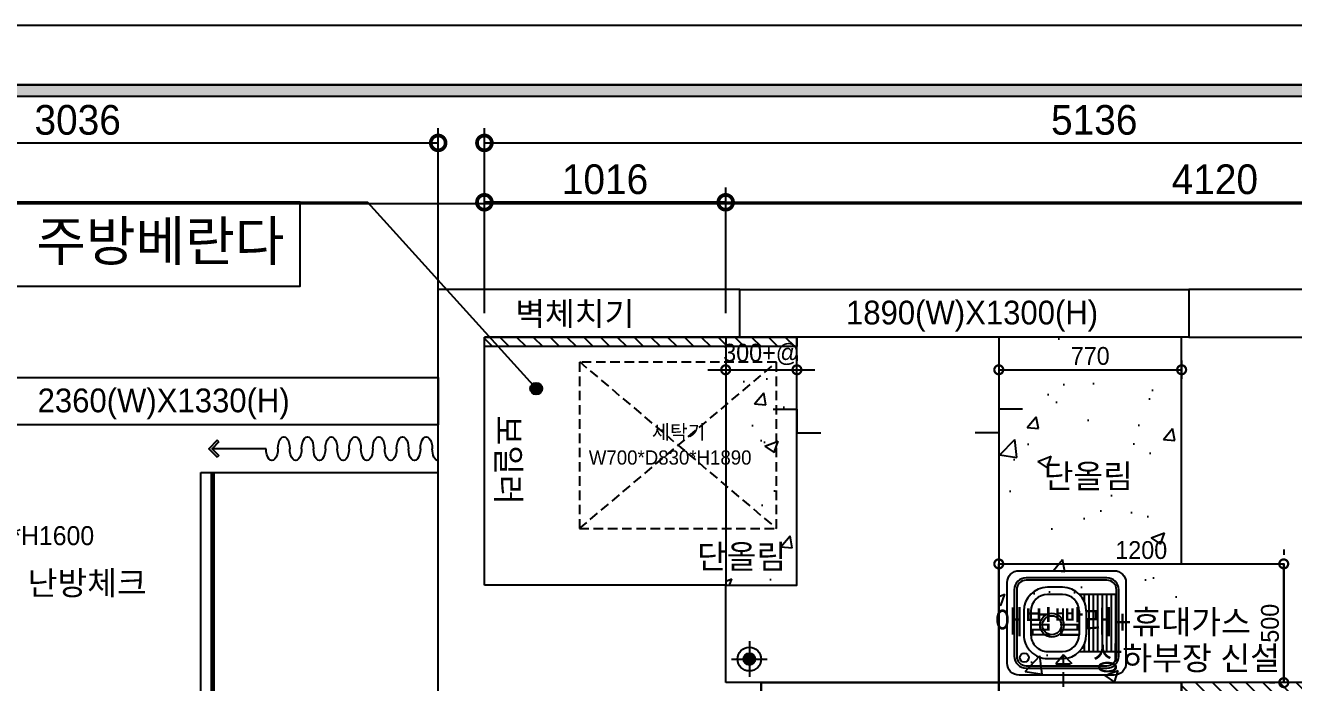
# Model space of a CAD drawing. Header units: inches. Extents: x -53835 to 52744, y -79586 to -50910.
# Drawn here: x -6278 to -937, y -54177 to -51410 of the extents above; entities that cross this region are included whole.
import ezdxf
from ezdxf.enums import TextEntityAlignment as Align

# ---------------------------------------------------------------- set-up
doc = ezdxf.new("R2010")
doc.units = ezdxf.units.IN
doc.header["$LTSCALE"] = 50
doc.header["$MEASUREMENT"] = 0
for name, pattern in [('DH-HID2', [1.2, 0.8, -0.4]), ('HID', [2.5, 1.5, -1]), ('HIDDEN2', [0.1875, 0.125, -0.0625])]:
    doc.linetypes.add(name, pattern=pattern)
for name, color, linetype in [('0-ELC TEXT', 7, 'Continuous'), ('01. F-소품', 3, 'Continuous'), ('03-TEXT', 3, 'Continuous'), ('03-WAL NEW', 3, 'Continuous'), ('06-FUR', 6, 'Continuous'), ('06-LIGHT', 4, 'Continuous'), ('07-DIM WAL', 5, 'Continuous'), ('3.기호.계단선', 30, 'Continuous'), ('CO-FURB-DN', 9, 'Continuous'), ('FORM(YOURNAME)-1', 1, 'Continuous'), ('FORM(YOURNAME)-11', 1, 'Continuous'), ('FU-FURM', 251, 'DH-HID2'), ('도면층2', 2, 'Continuous'), ('도면층4', 4, 'Continuous')]:
    doc.layers.add(name, color=color, linetype=linetype)
doc.styles.add('YOURNAME', font='HY울릉도M.TTF')
doc.styles.add('스타일1', font='HY울릉도M.TTF')
doc.styles.add('코레일둥고', font='Korail_Round_Gothic_Medium.ttf')
doc.dimstyles.new('30', dxfattribs={"dimscale": 30, "dimtxt": 2.5, "dimasz": 2.5, "dimexe": 1.25, "dimexo": 2, "dimtad": 1, "dimdec": 0, "dimtxsty": '스타일1', "dimblk": 'DOTSMALL', "dimcen": 2.5, "dimclrd": 1, "dimclre": 1, "dimclrt": 2, "dimadec": 0, "dimazin": 0, "dimtfac": 1, "dimtix": 1, "dimtmove": 0, "dimatfit": 3, "dimldrblk": 'DOTSMALL', "dimfxl": 1.25, "dimarcsym": 0})
doc.dimstyles.new('50', dxfattribs={"dimscale": 50, "dimtxt": 2.5, "dimasz": 2.5, "dimexe": 1.25, "dimexo": 2, "dimtad": 1, "dimtxsty": '스타일1', "dimblk": 'DOTSMALL', "dimcen": 2.5, "dimclrd": 1, "dimclre": 1, "dimclrt": 2, "dimadec": 0, "dimazin": 0, "dimtfac": 1, "dimtix": 1, "dimtmove": 0, "dimatfit": 3, "dimldrblk": 'DOTSMALL', "dimfxl": 1.25, "dimarcsym": 0})
pattern_1 = [(50, (0, 0), (573.808, -50.2017), [60, -660]), (355, (0, 0), (-111.001, 601.754), [48, -528]), (100.4514, (47.8, -4.2), (462.807, 551.552), [50.992, -560.9137]), (46.1842, (0, 160), (853.793, -132.415), [90, -990]), (96.6356, (71.15, 149), (747.73, 779.295), [76.488, -841.371]), (351.1842, (0, 160), (747.73, 779.295), [72, -792]), (21, (80, 120), (477.5256, -322.095), [60, -660]), (326, (80, 120), (194.652, 580.12), [48, -528]), (71.4514, (119.8, 93.16), (672.178, 258.025), [50.992, -560.9137]), (37.5, (0, 0), (9.7279, 266.3151), [0, -521.6, 0, -536, 0, -530]), (7.5, (0, 0), (210.4556, 315.5294), [0, -305.6, 0, -509.6, 0, -202]), (327.5, (-178.4, 0), (427.05795, -18.0439), [0, -200, 0, -624, 0, -828]), (317.5, (-258.4, 0), (466.549, 80.084), [0, -260, 0, -414.4, 0, -588])]

# ---------------------------------------------------------------- blocks, each defined once
blk = doc.blocks.new('FORM-ELEVATION')
at = {"layer": 'FORM(YOURNAME)-11'}
h = blk.add_hatch(color=256, dxfattribs=at)
h.dxf.hatch_style = 1
h.paths.add_polyline_path([(-10309, 35708), (71691, 35708), (71691, 35508), (-10309, 35508)])
h.paths.add_polyline_path([(-10309, -21492), (71691, -21492), (71691, -21692), (-10309, -21692)])
at = {"layer": 'Defpoints', "color": 158}
for points in [[(-10309, -21692), (71691, -21692), (71691, 35708), (-10309, 35708)], [(-8309, 33708), (61071, 33708), (61071, -19692), (-8309, -19692)]]:
    blk.add_lwpolyline(points, close=True, dxfattribs=at)
at = {"layer": 'FORM(YOURNAME)-11', "color": 250}
blk.add_lwpolyline([(-11309, -22692), (72691, -22692), (72691, 36708), (-11309, 36708)], close=True, dxfattribs=at)
at = {"layer": 'FORM(YOURNAME)-11'}
blk.add_lwpolyline([(-10309, 35708), (71691, 35708), (71691, 35508), (-10309, 35508)], close=True, dxfattribs=at)
at = {"layer": 'FORM(YOURNAME)-11', "color": 3, "style": 'YOURNAME'}
for tag, height, p in [('1', 450, (71041, -1219)), ('2', 450, (71041, -1863)), ('3', 450, (71041, -3150)), ('4', 450, (71041, -5081)), ('5', 515, (71041, -7398)), ('6', 515, (71041, -9650)), ('7', 515, (71041, -11903)), ('8', 515, (71041, -14155)), ('9', 515, (71041, -16408)), ('10', 515, (66791, -18596)), ('11', 515, (71041, -18660)), ('12', 515, (66791, -20848)), ('13', 515, (71041, -20848))]:
    blk.add_attdef(tag, text='', height=height, dxfattribs=at).set_placement(p, align=Align.MIDDLE_RIGHT)
blk = doc.blocks.new('vudauseh')
at = {"layer": '3.기호.계단선'}
h = blk.add_hatch(color=256, dxfattribs=at)
edge = h.paths.add_edge_path()
edge.add_arc((-47492.6, -55306.1), 25, -180, 180, ccw=False)
for p, q in [((-47492.6, -55231.1), (-47492.6, -55381.1)), ((-47567.6, -55306.1), (-47417.6, -55306.1))]:
    blk.add_line(p, q, dxfattribs=at)
for radius in [50, 25]:
    blk.add_circle((-47492.6, -55306.1), radius, dxfattribs=at)
at = {"layer": '도면층2'}
for p, q in [((-48803, -58885.2), (-48803, -53750.2)), ((-47532.2, -53750.2), (-48803, -53750.2)), ((-47532.2, -53950.2), (-47532.2, -53750.2)), ((-48608.2, -54995.2), (-48608.2, -53950.2)), ((-47532.2, -53950.2), (-48608.2, -53950.2)), ((-47592.2, -54995.2), (-48608.2, -54995.2)), ((-47592.2, -55405.2), (-47592.2, -54995.2)), ((-47442.2, -55405.2), (-47592.2, -55405.2)), ((-47442.2, -55605.2), (-47442.2, -55405.2)), ((-47442.2, -55605.2), (-47442.2, -55405.2)), ((-45672.2, -55405.2), (-46442.2, -55405.2)), ((-46442.2, -55605.2), (-46442.2, -55405.2)), ((-46442.2, -55605.2), (-46442.2, -55405.2)), ((-45672.2, -55605.2), (-45672.2, -55405.2)), ((-45672.2, -55605.2), (-45672.2, -55405.2))]:
    blk.add_line(p, q, dxfattribs=at)
at = {"layer": '도면층4'}
for p, q in [((-47442.2, -55405.2), (-46442.2, -55405.2)), ((-47442.2, -55605.2), (-47442.2, -55405.2)), ((-46442.2, -55405.2), (-46442.2, -55605.2)), ((-45672.2, -55605.2), (-45672.2, -55405.2))]:
    blk.add_line(p, q, dxfattribs=at)
for points in [[(-45642.2, -53950.2), (-47532.2, -53950.2), (-47532.2, -53750.2), (-45642.2, -53750.2)], [(-45642.2, -53950.2), (-43472.2, -53950.2), (-43472.2, -53750.2), (-45642.2, -53750.2)], [(-48803, -54320.2), (-51163, -54320.2), (-51163, -54120.2), (-48803, -54120.2)]]:
    blk.add_lwpolyline(points, close=True, dxfattribs=at)
at = {"layer": '0-ELC TEXT', "style": '코레일둥고'}
for s, p in [('1890(W)X1300(H)', (-47085.5, -53897)), ('2360(W)X1330(H)', (-50489.7, -54267))]:
    blk.add_text(s, height=100, dxfattribs=at).set_placement(p)
blk = doc.blocks.new('_DOTSMALL')
at = {"color": 0, "linetype": 'ByBlock', "const_width": 0.5}
blk.add_lwpolyline([(-0.0625, 0, 1), (0.0625, 0, 1)], format="xyb", close=True, dxfattribs=at)
blk = doc.blocks.new('*D159')
at = {"layer": '07-DIM WAL', "color": 1, "lineweight": -2, "transparency": 16777216}
for p, q in [((-7575.4, -52992), (-7575.4, -51842)), ((-4539.4, -52992), (-4539.4, -51842)), ((-7575.4, -51904.5), (-4539.4, -51904.5))]:
    blk.add_line(p, q, dxfattribs=at)
at = {"layer": 'Defpoints', "color": 0, "transparency": 16777216}
for p in [(-4539.4, -51904.5), (-7575.4, -53092), (-4539.4, -53092)]:
    blk.add_point(p, dxfattribs=at)
at = {"layer": '07-DIM WAL', "color": 1, "lineweight": -2, "transparency": 16777216, "xscale": 125, "yscale": 125, "zscale": 125, "rotation": 180}
blk.add_blockref('_DOTSMALL', (-7575.4, -51904.5), dxfattribs=at)
at = {"layer": '07-DIM WAL', "color": 1, "lineweight": -2, "transparency": 16777216, "xscale": 125, "yscale": 125, "zscale": 125}
blk.add_blockref('_DOTSMALL', (-4539.4, -51904.5), dxfattribs=at)
at = {"layer": '07-DIM WAL', "color": 2, "transparency": 16777216, "insert": (-6057.4, -51808.2), "char_height": 125, "attachment_point": 5, "style": '스타일1'}
blk.add_mtext('3036', dxfattribs=at)
blk = doc.blocks.new('*D160')
at = {"layer": '07-DIM WAL', "color": 1, "lineweight": -2, "transparency": 16777216}
for p, q in [((-4344.7, -52622), (-4344.7, -51842)), ((791.3, -52622), (791.3, -51842)), ((-4344.7, -51904.5), (791.3, -51904.5))]:
    blk.add_line(p, q, dxfattribs=at)
at = {"layer": 'Defpoints', "color": 0, "transparency": 16777216}
for p in [(791.3, -51904.5), (-4344.7, -52722), (791.3, -52722)]:
    blk.add_point(p, dxfattribs=at)
at = {"layer": '07-DIM WAL', "color": 1, "lineweight": -2, "transparency": 16777216, "xscale": 125, "yscale": 125, "zscale": 125, "rotation": 180}
blk.add_blockref('_DOTSMALL', (-4344.7, -51904.5), dxfattribs=at)
at = {"layer": '07-DIM WAL', "color": 1, "lineweight": -2, "transparency": 16777216, "xscale": 125, "yscale": 125, "zscale": 125}
blk.add_blockref('_DOTSMALL', (791.3, -51904.5), dxfattribs=at)
at = {"layer": '07-DIM WAL', "color": 2, "transparency": 16777216, "insert": (-1776.7, -51808.2), "char_height": 125, "attachment_point": 5, "style": '스타일1'}
blk.add_mtext('5136', dxfattribs=at)
blk = doc.blocks.new('*D150')
at = {"layer": '07-DIM WAL', "color": 1, "lineweight": -2, "transparency": 16777216}
for p, q in [((-4344.7, -52622), (-4344.7, -52092)), ((-3328.7, -52622), (-3328.7, -52092)), ((-3328.7, -52154.5), (-4344.7, -52154.5))]:
    blk.add_line(p, q, dxfattribs=at)
at = {"layer": 'Defpoints', "color": 0, "transparency": 16777216}
for p in [(-4344.7, -52154.5), (-4344.7, -52722), (-3328.7, -52722)]:
    blk.add_point(p, dxfattribs=at)
at = {"layer": '07-DIM WAL', "color": 1, "lineweight": -2, "transparency": 16777216, "xscale": 125, "yscale": 125, "zscale": 125, "rotation": 180}
blk.add_blockref('_DOTSMALL', (-4344.7, -52154.5), dxfattribs=at)
at = {"layer": '07-DIM WAL', "color": 1, "lineweight": -2, "transparency": 16777216, "xscale": 125, "yscale": 125, "zscale": 125}
blk.add_blockref('_DOTSMALL', (-3328.7, -52154.5), dxfattribs=at)
at = {"layer": '07-DIM WAL', "color": 2, "transparency": 16777216, "insert": (-3836.7, -52058.2), "char_height": 125, "attachment_point": 5, "style": '스타일1'}
blk.add_mtext('1016', dxfattribs=at)
blk = doc.blocks.new('*D151')
at = {"layer": '07-DIM WAL', "color": 1, "lineweight": -2, "transparency": 16777216}
for p, q in [((-3328.7, -52622), (-3328.7, -52092)), ((791.3, -52622), (791.3, -52092)), ((-3328.7, -52154.5), (791.3, -52154.5))]:
    blk.add_line(p, q, dxfattribs=at)
at = {"layer": 'Defpoints', "color": 0, "transparency": 16777216}
for p in [(791.3, -52154.5), (-3328.7, -52722), (791.3, -52722)]:
    blk.add_point(p, dxfattribs=at)
at = {"layer": '07-DIM WAL', "color": 1, "lineweight": -2, "transparency": 16777216, "xscale": 125, "yscale": 125, "zscale": 125, "rotation": 180}
blk.add_blockref('_DOTSMALL', (-3328.7, -52154.5), dxfattribs=at)
at = {"layer": '07-DIM WAL', "color": 1, "lineweight": -2, "transparency": 16777216, "xscale": 125, "yscale": 125, "zscale": 125}
blk.add_blockref('_DOTSMALL', (791.3, -52154.5), dxfattribs=at)
at = {"layer": '07-DIM WAL', "color": 2, "transparency": 16777216, "insert": (-1268.7, -52058.3), "char_height": 125, "attachment_point": 5, "style": '스타일1'}
blk.add_mtext('4120', dxfattribs=at)
blk = doc.blocks.new('FFSFDF')
at = {"layer": '01. F-소품'}
blk.add_hatch(color=8, dxfattribs=at).paths.add_polyline_path([(1567672.9, 1746751.1), (1567679.9, 1746744.1), (1567715.3, 1746779.4), (1567679.9, 1746814.8), (1567672.9, 1746807.7), (1567701.2, 1746779.4)])
at = {"layer": '01. F-소품', "color": 8}
for p, q in [((1567474.8, 1746779.4), (1567701.2, 1746779.4)), ((1567672.9, 1746807.7), (1567679.9, 1746814.8)), ((1567672.9, 1746751.1), (1567679.9, 1746744.1))]:
    blk.add_line(p, q, dxfattribs=at)
for points in [[(1567672.9, 1746807.7), (1567701.2, 1746779.4), (1567672.9, 1746751.1)], [(1567679.9, 1746814.8), (1567715.3, 1746779.4), (1567679.9, 1746744.1)]]:
    blk.add_lwpolyline(points, dxfattribs=at)
for centre, start_param, end_param in [((1566749.8, 1746779.4), 6.283185, 7.853982), ((1566799.8, 1746779.4), 1.570796, 4.712389), ((1566849.8, 1746779.4), 4.712389, 7.853982), ((1566899.8, 1746779.4), 1.570796, 4.712389), ((1566949.8, 1746779.4), 4.712389, 7.853982), ((1566999.8, 1746779.4), 1.570796, 4.712389), ((1567049.8, 1746779.4), 4.712389, 7.853982), ((1567099.8, 1746779.4), 1.570796, 4.712389), ((1567149.8, 1746779.4), 4.712389, 7.853982), ((1567199.8, 1746779.4), 1.570796, 4.712389), ((1567249.8, 1746779.4), 4.712389, 7.853982), ((1567299.8, 1746779.4), 1.570796, 4.712389), ((1567349.8, 1746779.4), 4.712389, 7.853982), ((1567399.8, 1746779.4), 1.570796, 4.712389), ((1567449.8, 1746779.4), 4.712389, 7.853982)]:
    blk.add_ellipse(centre, major_axis=(0, -50), ratio=0.5, start_param=start_param, end_param=end_param, dxfattribs=at)
blk = doc.blocks.new('FB-025')
at = {"layer": 'CO-FURB-DN', "color": 251}
for p, q in [((140, 470), (-140, 470)), ((140, 460), (-140, 460)), ((-120.7, 303.5), (-120.7, 460)), ((-120.7, 456), (120.7, 456)), ((-120.7, 437.3), (120.7, 437.3)), ((120.7, 303.5), (120.7, 460)), ((-190, 420), (-190, 80)), ((-180, 420), (-180, 80)), ((-120.7, 418.5), (120.7, 418.5)), ((-120.7, 399.8), (120.7, 399.8)), ((-120.7, 381), (120.7, 381)), ((180, 80), (180, 420)), ((190, 80), (190, 420)), ((-120.7, 362.3), (120.7, 362.3)), ((-120.7, 343.5), (120.7, 343.5)), ((-120.7, 324.8), (-89.3, 324.8)), ((-50, 332.8), (50, 332.8)), ((89.3, 324.8), (120.7, 324.8)), ((-120.7, 306), (-118.1, 306)), ((-50, 302.8), (50, 302.8)), ((118.1, 306), (120.7, 306)), ((-150, 232.8), (-150, 170)), ((-120, 232.8), (-120, 170)), ((120, 170), (120, 232.8)), ((150, 170), (150, 232.8)), ((-50, 100), (50, 100)), ((-50, 70), (50, 70)), ((-140, 40), (140, 40)), ((-140, 30), (140, 30))]:
    blk.add_line(p, q, dxfattribs=at)
at = {"layer": 'CO-FURB-DN'}
blk.add_lwpolyline([(-170, 500), (170, 500, -0.414214), (220, 450), (220, 50, -0.414214), (170, 0), (-170, 0, -0.414214), (-220, 50), (-220, 450, -0.414214)], format="xyb", close=True, dxfattribs=at)
at = {"layer": 'CO-FURB-DN', "color": 251}
for centre, radius in [((9.5, 188.3), 50), ((9.5, 188.3), 40), ((145.7, 72.1), 19)]:
    blk.add_circle(centre, radius, dxfattribs=at)
for centre, radius, start, end in [((-140, 420), 50, 90, 180), ((-140, 420), 40, 90, 180), ((140, 420), 50, 0, 90), ((140, 420), 40, 0, 90), ((-50, 232.8), 100, 90, 180), ((50, 232.8), 100, 0, 90), ((-50, 232.8), 70, 90, 180), ((50, 232.8), 70, 0, 90), ((-50, 170), 100, 180, 270), ((-50, 170), 70, 180, 270), ((50, 170), 100, 270, 0), ((50, 170), 100, 270, 0), ((50, 170), 70, 270, 0), ((-140, 80), 50, 180, 270), ((-140, 80), 40, 180, 270), ((140, 80), 40, 270, 0), ((140, 80), 50, 270, 0)]:
    blk.add_arc(centre, radius, start, end, dxfattribs=at)
blk = doc.blocks.new('*D307')
at = {"layer": '07-DIM WAL', "color": 1, "lineweight": -2, "transparency": 16777216}
for p, q in [((-3328.7, -52799.7), (-3328.7, -52822.2)), ((-3028.7, -52799.7), (-3028.7, -52822.2)), ((-3403.7, -52859.7), (-2953.7, -52859.7))]:
    blk.add_line(p, q, dxfattribs=at)
at = {"layer": 'Defpoints', "color": 0, "transparency": 16777216}
for p in [(-3328.7, -52859.7), (-3028.7, -52859.7), (-3028.7, -52859.7)]:
    blk.add_point(p, dxfattribs=at)
at = {"layer": '07-DIM WAL', "color": 1, "lineweight": -2, "transparency": 16777216, "xscale": 75, "yscale": 75, "zscale": 75}
blk.add_blockref('_DOTSMALL', (-3328.7, -52859.7), dxfattribs=at)
at = {"layer": '07-DIM WAL', "color": 1, "lineweight": -2, "transparency": 16777216, "xscale": 75, "yscale": 75, "zscale": 75, "rotation": 180}
blk.add_blockref('_DOTSMALL', (-3028.7, -52859.7), dxfattribs=at)
at = {"layer": '07-DIM WAL', "color": 2, "transparency": 16777216, "insert": (-3178.7, -52795.1), "char_height": 75, "attachment_point": 5, "style": '스타일1'}
blk.add_mtext('300+@', dxfattribs=at)
blk = doc.blocks.new('*D308')
at = {"layer": '07-DIM WAL', "color": 1, "lineweight": -2, "transparency": 16777216}
for p, q in [((-2178.7, -52821.3), (-2178.7, -52897.2)), ((-2178.7, -52859.7), (-1408.7, -52859.7)), ((-1408.7, -52821.3), (-1408.7, -52897.2))]:
    blk.add_line(p, q, dxfattribs=at)
at = {"layer": 'Defpoints', "color": 0, "transparency": 16777216}
for p in [(-2178.7, -52761.3), (-1408.7, -52761.3), (-1408.7, -52859.7)]:
    blk.add_point(p, dxfattribs=at)
at = {"layer": '07-DIM WAL', "color": 1, "lineweight": -2, "transparency": 16777216, "xscale": 75, "yscale": 75, "zscale": 75, "rotation": 180}
blk.add_blockref('_DOTSMALL', (-2178.7, -52859.7), dxfattribs=at)
at = {"layer": '07-DIM WAL', "color": 1, "lineweight": -2, "transparency": 16777216, "xscale": 75, "yscale": 75, "zscale": 75}
blk.add_blockref('_DOTSMALL', (-1408.7, -52859.7), dxfattribs=at)
at = {"layer": '07-DIM WAL', "color": 2, "transparency": 16777216, "insert": (-1793.7, -52801.9), "char_height": 75, "attachment_point": 5, "style": '스타일1'}
blk.add_mtext('770', dxfattribs=at)
blk = doc.blocks.new('*D309')
at = {"layer": '07-DIM WAL', "color": 1, "lineweight": -2, "transparency": 16777216}
for p, q in [((-2178.7, -53617), (-2178.7, -53639.5)), ((-978.7, -53617), (-978.7, -53639.5)), ((-2178.7, -53677), (-978.7, -53677))]:
    blk.add_line(p, q, dxfattribs=at)
at = {"layer": 'Defpoints', "color": 0, "transparency": 16777216}
for p in [(-2178.7, -53677), (-978.7, -53677), (-978.7, -53677)]:
    blk.add_point(p, dxfattribs=at)
at = {"layer": '07-DIM WAL', "color": 1, "lineweight": -2, "transparency": 16777216, "xscale": 75, "yscale": 75, "zscale": 75, "rotation": 180}
blk.add_blockref('_DOTSMALL', (-2178.7, -53677), dxfattribs=at)
at = {"layer": '07-DIM WAL', "color": 1, "lineweight": -2, "transparency": 16777216, "xscale": 75, "yscale": 75, "zscale": 75}
blk.add_blockref('_DOTSMALL', (-978.7, -53677), dxfattribs=at)
at = {"layer": '07-DIM WAL', "color": 2, "transparency": 16777216, "insert": (-1578.7, -53619.3), "char_height": 75, "attachment_point": 5, "style": '스타일1'}
blk.add_mtext('1200', dxfattribs=at)
blk = doc.blocks.new('*D310')
at = {"layer": '07-DIM WAL', "color": 1, "lineweight": -2, "transparency": 16777216}
for p, q in [((-1038.7, -53677), (-1016.2, -53677)), ((-978.7, -54177), (-978.7, -53677)), ((-1038.7, -54177), (-1016.2, -54177))]:
    blk.add_line(p, q, dxfattribs=at)
at = {"layer": 'Defpoints', "color": 0, "transparency": 16777216}
for p in [(-978.7, -53677), (-978.7, -53677), (-978.7, -54177)]:
    blk.add_point(p, dxfattribs=at)
at = {"layer": '07-DIM WAL', "color": 1, "lineweight": -2, "transparency": 16777216, "xscale": 75, "yscale": 75, "zscale": 75}
for p, rotation in [((-978.7, -53677), 90), ((-978.7, -54177), 270)]:
    blk.add_blockref('_DOTSMALL', p, dxfattribs=dict(at, rotation=rotation))
at = {"layer": '07-DIM WAL', "color": 2, "transparency": 16777216, "insert": (-1036.4, -53927), "char_height": 75, "attachment_point": 5, "rotation": 90, "style": '스타일1'}
blk.add_mtext('500', dxfattribs=at)

msp = doc.modelspace()

# ---------------------------------------------------------------- hatches: boundary and pattern name
at = {"layer": '0-ELC TEXT'}
h = msp.add_hatch(color=256, dxfattribs=at)
h.dxf.hatch_style = 1
edge = h.paths.add_edge_path()
edge.add_arc((-4126.516, -52939.031), 25, -270, 90, ccw=False)
h = msp.add_hatch(color=256, dxfattribs=at)
h.dxf.hatch_style = 1
edge = h.paths.add_edge_path()
edge.add_arc((-4126.516, -52939.031), 25, -270, 90, ccw=False)
at = {"layer": '03-WAL NEW'}
h = msp.add_hatch(dxfattribs=at)
h.set_pattern_fill('_USER', color=256, scale=50, angle=135, pattern_type=0)
h.set_pattern_definition([(135, (-79609.61, -20748.035), (-35.35534, -35.35534), [])])
h.paths.add_polyline_path([(-878.651, -54177.002), (-1408.651, -54177.002), (-1408.651, -54377.002), (-878.651, -54377.002)])
at = {"layer": '07-DIM WAL', "transparency": 33554687}
h = msp.add_hatch(dxfattribs=at)
h.set_pattern_fill('AR-CONC', color=8, scale=80, style=0)
h.set_pattern_definition(pattern_1)
h.paths.add_polyline_path([(-3328.651, -53767.002), (-3028.651, -53767.002), (-3028.651, -52722.002), (-3328.651, -52722.002)])
h = msp.add_hatch(dxfattribs=at)
h.set_pattern_fill('AR-CONC', color=8, scale=80)
h.set_pattern_definition(pattern_1)
h.paths.add_polyline_path([(-2178.651, -54177.002), (-1408.651, -54177.002), (-1408.651, -52722.002), (-2178.651, -52722.002)])
h = msp.add_hatch(dxfattribs=at)
h.set_pattern_fill('AR-CONC', color=8, scale=80, style=0)
h.set_pattern_definition(pattern_1)
h.paths.add_polyline_path([(-1112.897, -54036.431), (-1112.897, -53817.573), (-959.901, -53817.573), (-959.901, -54036.431)], flags=9)
at = {"layer": '3.기호.계단선'}
h = msp.add_hatch(dxfattribs=at)
h.set_pattern_fill('_USER', color=256, scale=50, angle=315, pattern_type=0)
h.set_pattern_definition([(315, (-4561.74, -131353.64), (35.35534, 35.35534), [])])
h.paths.add_polyline_path([(-4344.651, -52722.002), (-3028.651, -52722.002), (-3028.651, -52762.002), (-4344.651, -52762.002)])

# ---------------------------------------------------------------- linework, layer by layer
at = {"layer": '0-ELC TEXT'}
msp.add_lwpolyline([(-5120.212, -52154.502), (-6714.842, -52154.502), (-6714.842, -52508.261), (-5120.212, -52508.261)], close=True, dxfattribs=at)
msp.add_lwpolyline([(-5120.212, -52154.502), (-4836.309, -52154.502), (-4126.516, -52939.031)], dxfattribs=at)
msp.add_circle((-4126.516, -52939.031), 25, dxfattribs=at)
msp.add_circle((-4126.516, -52939.031), 25, dxfattribs=at)
at = {"layer": '03-WAL NEW'}
for points in [[(-3178.651, -54377.002), (-2178.651, -54377.002), (-2178.651, -54177.002), (-3178.651, -54177.002)], [(-878.651, -54177.002), (-1408.651, -54177.002), (-1408.651, -54377.002), (-878.651, -54377.002)]]:
    msp.add_lwpolyline(points, close=True, dxfattribs=at)
at = {"layer": '06-FUR'}
msp.add_lwpolyline([(-2178.651, -53677.002), (-978.651, -53677.002), (-978.651, -54177.002), (-2178.651, -54177.002)], close=True, dxfattribs=at)
at = {"layer": '06-LIGHT'}
msp.add_line((-5539.369, -57657.002), (-5539.369, -53292.002), dxfattribs=at)
msp.add_lwpolyline([(-5539.369, -53292.002), (-4539.369, -53292.002)], dxfattribs=at)
at = {"layer": '06-LIGHT', "color": 10, "linetype": 'HID', "const_width": 20}
msp.add_lwpolyline([(-5489.369, -57657.002), (-5489.369, -53292.002)], dxfattribs=at)
at = {"layer": '3.기호.계단선'}
for points in [[(-4344.651, -52722.002), (-3028.651, -52722.002), (-3028.651, -52762.002), (-4344.651, -52762.002), (-4344.651, -52722.002)], [(-3328.651, -53767.002), (-3028.651, -53767.002), (-3028.651, -52722.002), (-3328.651, -52722.002), (-3328.651, -53767.002)], [(-1408.651, -53677.002), (-1408.651, -52722.002), (-2178.651, -52722.002), (-2178.651, -54177.002), (-1408.651, -54177.002)], [(-3128.651, -53025.585), (-3028.651, -53025.585), (-3028.651, -53125.585), (-2928.651, -53125.585)], [(-2078.651, -53025.585), (-2178.651, -53025.585), (-2178.651, -53125.585), (-2278.651, -53125.585)]]:
    msp.add_lwpolyline(points, dxfattribs=at)
at = {"layer": '3.기호.계단선', "linetype": 'HIDDEN2', "ltscale": 10}
msp.add_lwpolyline([(-2843.651, -54288.766), (-1906.312, -54288.766), (-1906.312, -54059.439), (-1939.001, -54097.579), (-1869.431, -54097.226), (-1906.312, -54059.439)], dxfattribs=at)
at = {"layer": 'FU-FURM'}
for p, q in [((-3944.651, -52825.319), (-3114.651, -53528.319)), ((-3944.651, -53528.319), (-3114.651, -52828.319))]:
    msp.add_line(p, q, dxfattribs=at)
msp.add_lwpolyline([(-3944.651, -52828.319), (-3944.651, -53528.319), (-3114.651, -53528.319), (-3114.651, -52828.319)], close=True, dxfattribs=at)

# ---------------------------------------------------------------- block references
msp.add_blockref('vudauseh', (44263.598, 1228.239))
at = {"color": 0, "xscale": -1}
msp.add_blockref('FFSFDF', (1562210.394, -1799971.431), dxfattribs=at)
at = {"layer": 'CO-FURB-DN', "rotation": 270}
msp.add_blockref('FB-025', (-2143.317, -53925.638), dxfattribs=at)
at = {"layer": 'FORM(YOURNAME)-1', "xscale": 0.2500000000000001, "yscale": 0.2500000000000001, "zscale": 0.2500000000000001}
msp.add_blockref('FORM-ELEVATION', (-7464.457, -60586.552), dxfattribs=at)

# ---------------------------------------------------------------- texts
at = {"layer": '0-ELC TEXT', "style": '코레일둥고'}
msp.add_text('보일러', height=100, rotation=270, dxfattribs=at).set_placement((-4293.351, -53051.676))
for s, height, p in [('세탁기', 60, (-3639.147, -53152.109)), ('W700*D830*H1890', 60, (-3905.076, -53259.044)), ('애벌빨래+휴대가스', 100, (-2197.63, -53970.857)), ('상하부장 신설', 100, (-1783.942, -54123.694))]:
    msp.add_text(s, height=height, dxfattribs=at).set_placement(p)
at = {"layer": '03-TEXT', "style": '코레일둥고'}
msp.add_text('주방베란다', height=166.6667, dxfattribs=at).set_placement((-5709.21, -52400.802), align=Align.CENTER)
at = {"layer": '3.기호.계단선', "style": '코레일둥고'}
for s, p in [('벽체치기', (-4215.172, -52673.77)), ('단올림', (-1989.939, -53357.497)), ('단올림', (-3449.909, -53696.086)), ('난방체크', (-6268.401, -53807.813))]:
    msp.add_text(s, height=100, dxfattribs=at).set_placement(p)
at = {"layer": 'FU-FURM', "style": '코레일둥고'}
msp.add_text('W500*D300*H1600', height=80, dxfattribs=at).set_placement((-6901.369, -53598.113))

# ---------------------------------------------------------------- dimensions: what is measured, and where the dimension line sits
at = {"layer": '07-DIM WAL'}
for base, p1, p2, angle, dimstyle, picture, middle in [((-4539.369, -51904.502), (-7575.369, -53092.002), (-4539.369, -53092.002), 180, '50', '*D159', (-6057.369, -51808.172)), ((791.349, -51904.502), (-4344.651, -52722.002), (791.349, -52722.002), 180, '50', '*D160', (-1776.651, -51808.172)), ((-978.651, -53677.002), (-978.651, -54177.002), (-978.651, -53677.002), 90, '30', '*D310', (-1036.399, -53927.002))]:
    dim = msp.add_linear_dim(base=base, p1=p1, p2=p2, angle=angle, dimstyle=dimstyle, dxfattribs=at)
    dim.commit()
    dim.dimension.update_dxf_attribs({"geometry": picture, "text_midpoint": middle})
for base, p2, picture, middle in [((-4344.651, -52154.502), (-4344.651, -52722.002), '*D150', (-3836.651, -52058.172)), ((791.349, -52154.502), (791.349, -52722.002), '*D151', (-1268.651, -52058.255))]:
    dim = msp.add_linear_dim(base=base, p1=(-3328.651, -52722.002), p2=p2, angle=180, dimstyle='50', override={"dimtfill": 0}, dxfattribs=at)
    dim.commit()
    dim.dimension.update_dxf_attribs({"geometry": picture, "text_midpoint": middle})
dim = msp.add_linear_dim(base=(-3028.651, -52859.679), p1=(-3328.651, -52859.679), p2=(-3028.651, -52859.679), text='<>+@', dimstyle='30', override={"dimtxt": 2.5, "dimtxsty": '스타일1'}, dxfattribs=at)
dim.commit()
dim.dimension.update_dxf_attribs({"geometry": '*D307', "text_midpoint": (-3178.651, -52795.09)})
for base, p1, p2, picture, middle in [((-1408.651, -52859.679), (-2178.651, -52761.267), (-1408.651, -52761.267), '*D308', (-1793.651, -52801.931)), ((-978.651, -53677.002), (-2178.651, -53677.002), (-978.651, -53677.002), '*D309', (-1578.651, -53619.254))]:
    dim = msp.add_linear_dim(base=base, p1=p1, p2=p2, dimstyle='30', dxfattribs=at)
    dim.commit()
    dim.dimension.update_dxf_attribs({"geometry": picture, "text_midpoint": middle})

doc.saveas('drawing.dxf')
